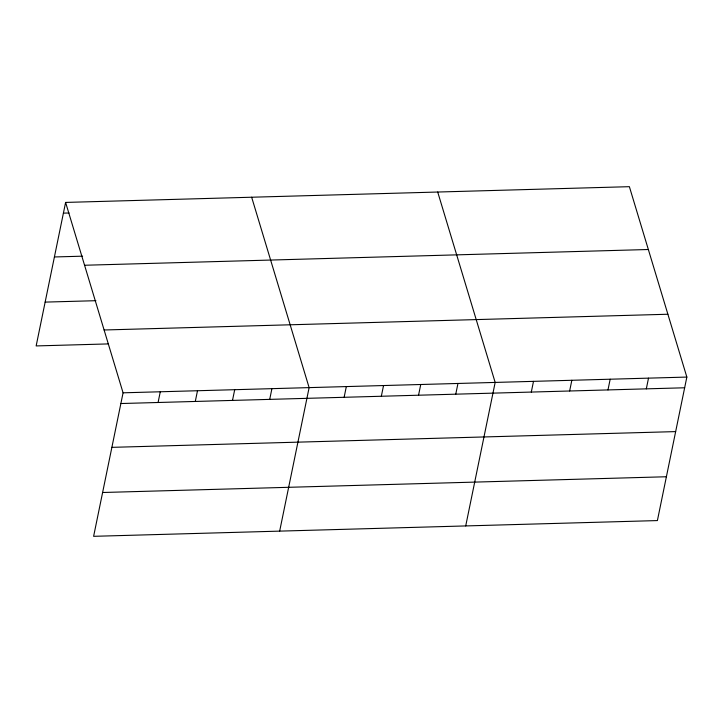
<?xml version="1.0" encoding="UTF-8"?>
<svg xmlns="http://www.w3.org/2000/svg" width="723" height="723" viewBox="0 0 723 723"><rect width="100%" height="100%" fill="white"/><g stroke="black" fill="none" stroke-linecap="round" stroke-linejoin="round"><path stroke-width="1.08" d="M65.603 202.422L123.073 392.815L93.619 536.321L657.397 520.578L686.85 377.072L629.381 186.679L65.603 202.422L36.15 345.928L108.314 343.913M158.084 402.494L160.28 391.776M195.291 401.455L197.496 390.736M232.499 400.415L234.704 389.697M269.715 399.376L271.911 388.658M279.665 531.125L309.119 387.618L251.658 197.225M344.13 397.298L346.326 386.579M381.337 396.258L383.542 385.54M418.545 395.219L420.75 384.5M455.761 394.18L457.957 383.461M465.711 525.928L495.165 382.422L437.704 192.029M531.306 392.065L533.502 381.355M569.643 390.998L571.839 380.28M607.98 389.923L610.176 379.214M646.317 388.857L648.513 378.138M63.407 213.14L69.047 212.978M54.415 256.963L82.603 256.177M84.573 265.251L648.35 249.507M45.142 302.106L95.888 300.696M104.112 329.986L667.889 314.243M123.073 392.815L686.85 377.072M120.877 403.533L684.654 387.781M111.875 447.347L675.653 431.604M102.612 492.499L666.389 476.755"/></g></svg>
